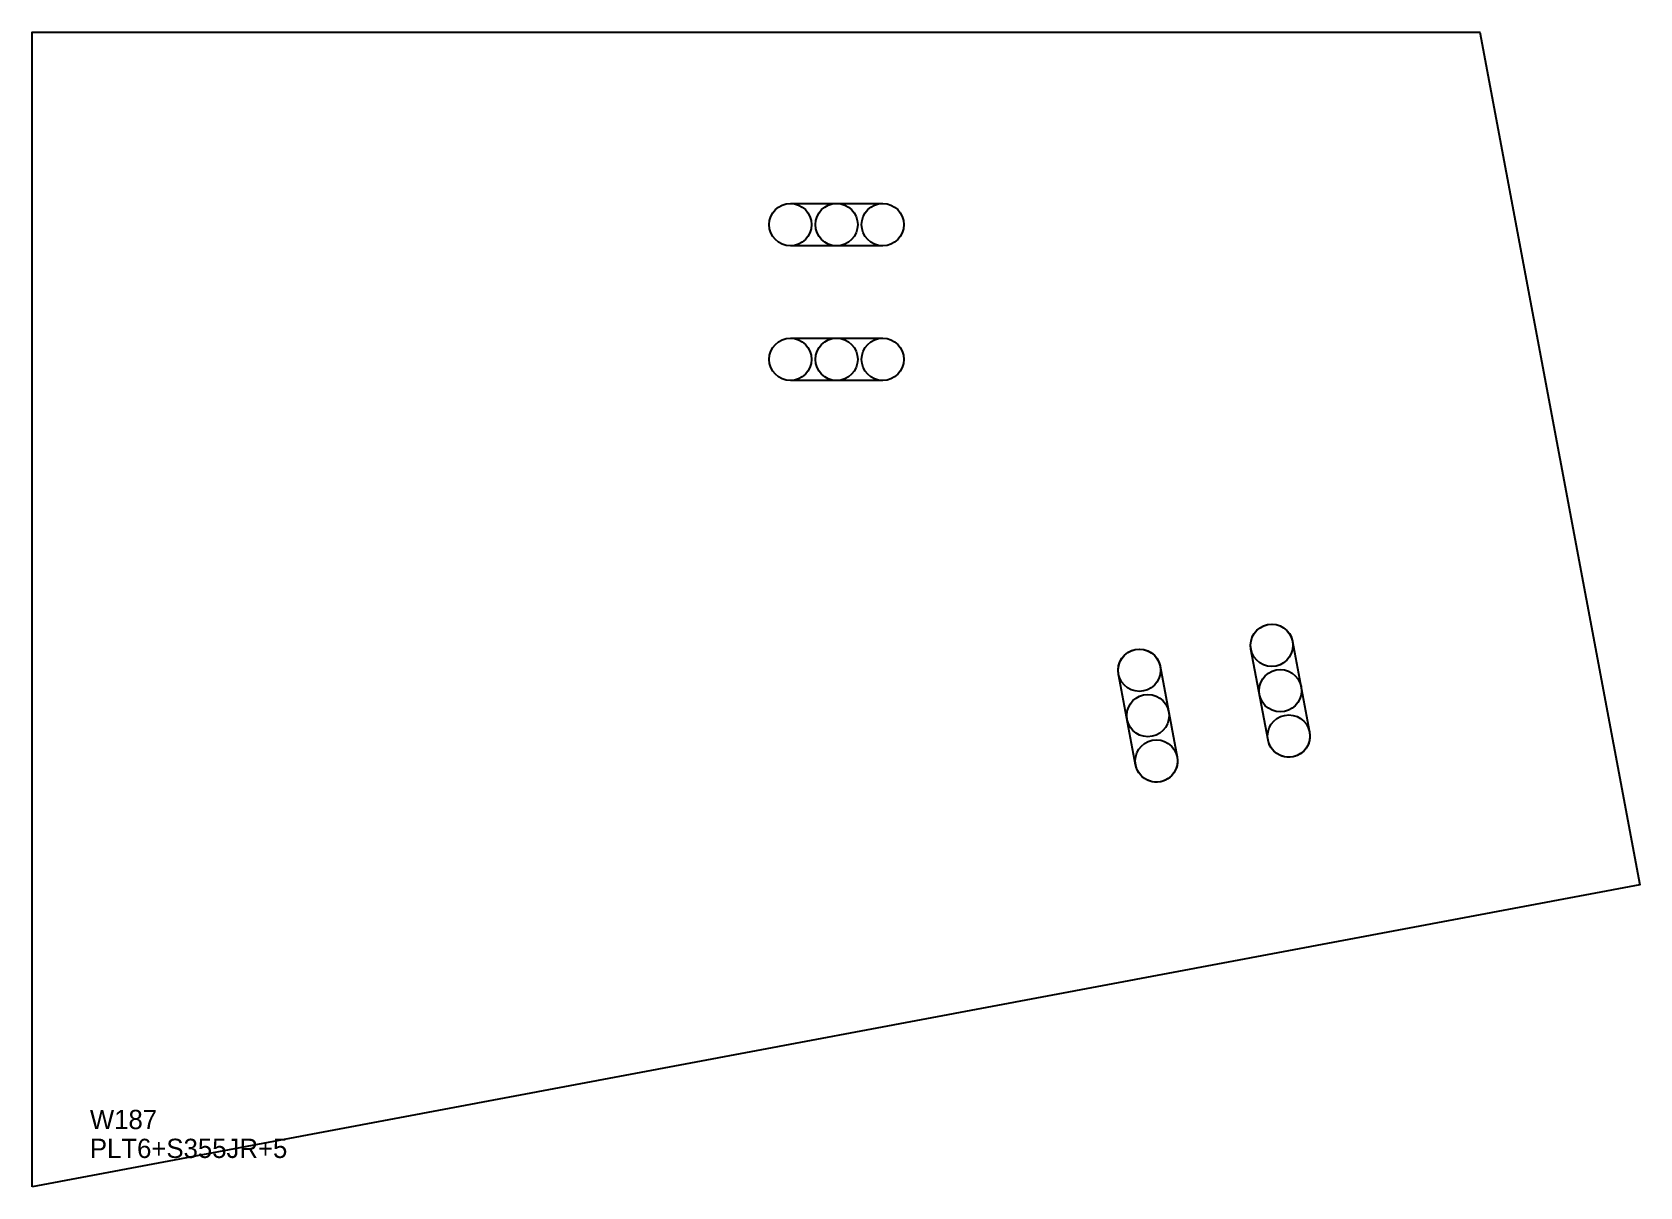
# Model space of a CAD drawing. Extents: x 0 to 835, y 0 to 600.
import ezdxf

# ---------------------------------------------------------------- set-up
doc = ezdxf.new("R2010")
doc.units = 0
for name, color, linetype in [('22', 7, 'CONTINUOUS'), ('CUT', 7, 'CONTINUOUS'), ('LAYOUT', 4, 'CONTINUOUS'), ('SCRIBE', 3, 'CONTINUOUS'), ('TEXT', 7, 'CONTINUOUS')]:
    doc.layers.add(name, color=color, linetype=linetype)

msp = doc.modelspace()

# ---------------------------------------------------------------- linework, layer by layer
at = {"layer": '22', "color": 7, "linetype": 'CONTINUOUS'}
for centre, radius in [((393.99, 499.99), 11), ((417.99, 499.99), 11), ((441.99, 499.99), 11), ((393.99, 429.99), 11), ((417.99, 429.99), 11), ((441.99, 429.99), 11), ((644.137, 281.385), 11), ((575.337, 268.465), 11), ((648.569, 257.797), 11), ((579.769, 244.877), 11), ((653, 234.21), 11), ((584.2, 221.29), 11), ((0, 0), 0), ((0, 0), 0), ((0, 0), 0), ((0, 0), 0)]:
    msp.add_circle(centre, radius, dxfattribs=at)
at = {"layer": 'CUT', "color": 7, "linetype": 'CONTINUOUS'}
msp.add_lwpolyline([(0, 0), (0, 600), (752.18, 600), (835.4, 156.89)], close=True, dxfattribs=at)
at = {"layer": 'LAYOUT', "color": 4, "linetype": 'CONTINUOUS'}
for points in [[(393.99, 488.99, -1), (393.99, 510.99), (441.99, 510.99, -1), (441.99, 488.99)], [(393.99, 418.99, -1), (393.99, 440.99), (441.99, 440.99, -1), (441.99, 418.99)], [(663.811, 236.241, -1), (642.189, 232.179), (633.327, 279.354, -1), (654.948, 283.416)], [(595.011, 223.321, -1), (573.389, 219.259), (564.527, 266.434, -1), (586.148, 270.496)]]:
    msp.add_lwpolyline(points, format="xyb", close=True, dxfattribs=at)

# ---------------------------------------------------------------- texts
at = {"layer": 'SCRIBE', "color": 3}
msp.add_text('W187', height=10, dxfattribs=at).set_placement((30, 30))
at = {"layer": 'TEXT', "color": 7}
msp.add_text('PLT6+S355JR+5', height=10, dxfattribs=at).set_placement((30, 15))

doc.saveas('drawing.dxf')
